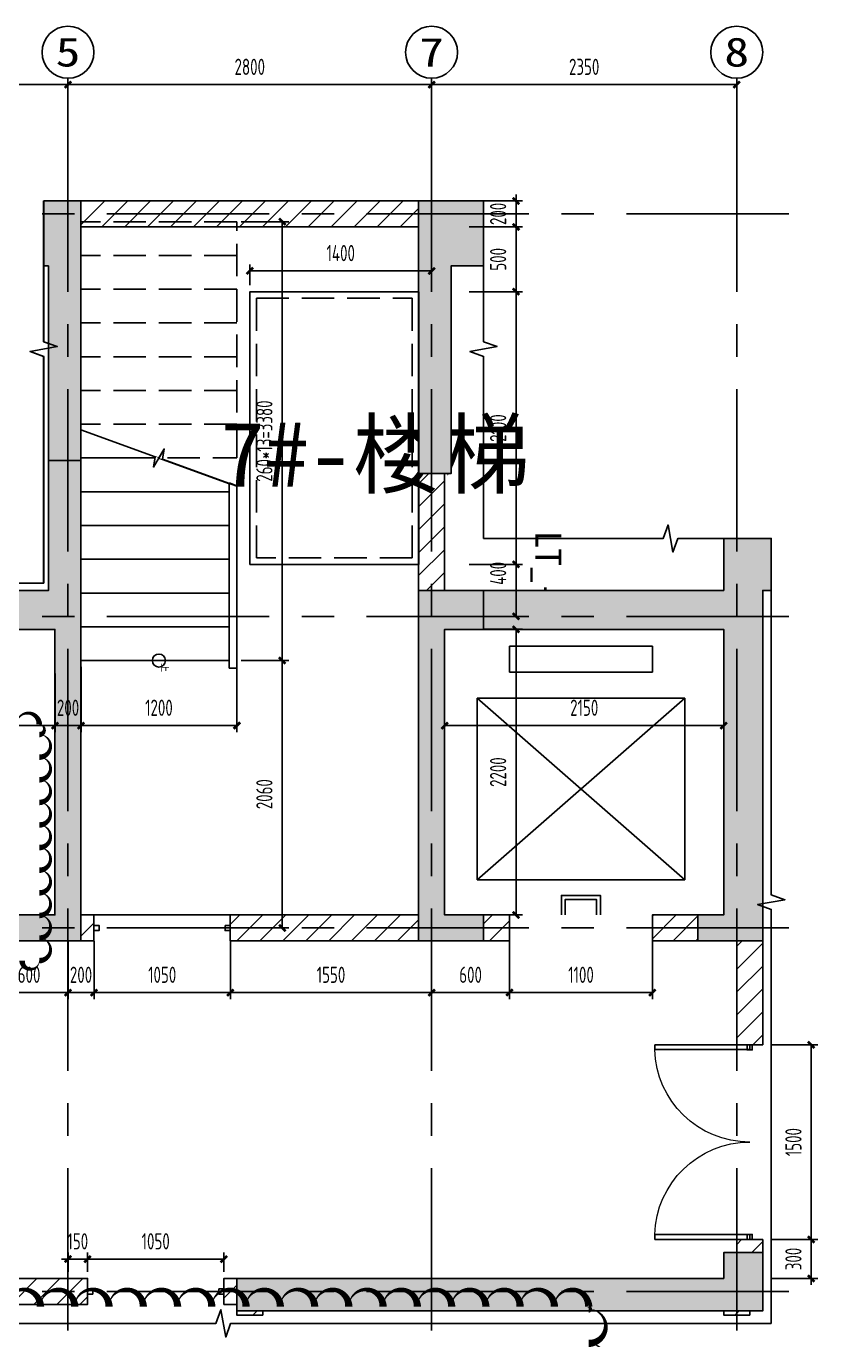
# Model space of a CAD drawing. Extents: x -678900 to 2378000, y 0 to 1840591.
# Drawn here: x -183975 to -177880, y 677336 to 687453 of the extents above; entities that cross this region are included whole.
import ezdxf
from ezdxf.enums import TextEntityAlignment as Align

# ---------------------------------------------------------------- set-up
doc = ezdxf.new("R2010")
doc.units = 0
doc.header["$LTSCALE"] = 1000
doc.header["$MEASUREMENT"] = 0
doc.header["$PDMODE"] = 1
for name, pattern in [('__DASH', [0.35, 0.25, -0.1]), ('CENTER', [2, 1.25, -0.25, 0.25, -0.25]), ('DASH', [0.35, 0.25, -0.1])]:
    doc.linetypes.add(name, pattern=pattern)
doc.layers.get('0').update_dxf_attribs({"linetype": 'CONTINUOUS'})
doc.layers.get('DEFPOINTS').update_dxf_attribs({"color": 8, "linetype": 'CONTINUOUS'})
for name, color, linetype in [('AD-AXIS-AXIS', 1, 'CENTER'), ('AD-AXIS-CRCL', 3, 'CONTINUOUS'), ('AD-AXIS-DIMS', 3, 'CONTINUOUS'), ('AD-AXIS-NUMB', 255, 'CONTINUOUS'), ('AD-DIMS-INSD', 73, 'CONTINUOUS'), ('AD-INDX', 43, 'CONTINUOUS'), ('AD-SIGN', 195, 'CONTINUOUS'), ('AE-DOOR-INSD', 61, 'CONTINUOUS'), ('AE-EQPM', 70, 'CONTINUOUS'), ('AE-FLOR', 151, 'CONTINUOUS'), ('AE-HDWR', 8, 'CONTINUOUS'), ('AE-STAR', 51, 'CONTINUOUS'), ('AE-WALL', 255, 'CONTINUOUS'), ('AE-WALL-HACH', 15, 'CONTINUOUS'), ('C-XREF-EXT', 7, 'CONTINUOUS'), ('C-XREF-INT', 7, 'CONTINUOUS'), ('fault', 10, 'CONTINUOUS'), ('S-STAR', 243, 'CONTINUOUS'), ('S-WALL', 255, 'CONTINUOUS'), ('S-WALL-HACH', 40, 'CONTINUOUS'), ('verify', 50, 'CONTINUOUS')]:
    doc.layers.add(name, color=color, linetype=linetype)
doc.layers.add('DEFPOINTS-1', color=251, linetype='CONTINUOUS', plot=False)
doc.styles.add('TH-STYLE1', font='', dxfattribs={"width": 0.7})
doc.styles.add('TH-STYLE2', font='', dxfattribs={"width": 0.7})
doc.styles.add('TH-STYLE3', font='TSSDENG', dxfattribs={"width": 0.7, "bigfont": 'TSSDCHN'})
doc.styles.get('TH-STYLE1').set_extended_font_data('SimSun')
doc.styles.get('TH-STYLE2').set_extended_font_data('SimSun')
doc.dimstyles.new('TH-DIM50', dxfattribs={"dimscale": 50, "dimtxt": 2.5, "dimasz": 1, "dimexe": 1, "dimexo": 1, "dimgap": 1.5, "dimtad": 1, "dimdec": 0, "dimdsep": 46, "dimtxsty": 'TH-STYLE3', "dimblk1": 'ARCHTICK', "dimblk2": 'ARCHTICK', "dimsah": 1, "dimcen": -1, "dimclrd": 256, "dimclre": 256, "dimclrt": 256, "dimazin": 0, "dimtfac": 1, "dimtdec": 0, "dimtix": 1, "dimtmove": 2, "dimatfit": 0, "dimldrblk": 'ARCHTICK', "dimfxl": 0, "dimtolj": 1, "dimtzin": 0, "dimlwd": -1, "dimlwe": -1, "dimarcsym": 0})

# ---------------------------------------------------------------- blocks, each defined once
blk = doc.blocks.new('DXMX_Viewblock_456519100913391591222')
at = {"layer": 'DEFPOINTS', "style": 'TH-STYLE2'}
blk.add_text('7#-楼梯', height=500, dxfattribs=at).set_placement((0, 0))
blk = doc.blocks.new('-1_191016103745466913')
at = {"layer": 'AD-SIGN', "linetype": 'Continuous', "ltscale": 0.5, "flags": 128}
blk.add_lwpolyline([(0, -2000, 0, 0, 0), (-1054, -2000, 80, 0, 0), (-1404, -2000, 0, 0, 0)], format="xyseb", dxfattribs=at)
at = {"layer": 'AE-STAR', "linetype": 'Continuous', "ltscale": 0.5, "flags": 128}
for points in [[(0, -1400), (-1341, -1400), (-1778, -2600), (0, -2600), (0, -1400)], [(-1300, -1400), (-1300, -2600)], [(-1040, -1400), (-1040, -2600)], [(-780, -1400), (-780, -2600)], [(-520, -1400), (-520, -2600)], [(-260, -1400), (-260, -2600)], [(-1560, -2001), (-1560, -2600)]]:
    blk.add_lwpolyline(points, dxfattribs=at)
at = {"layer": 'DEFPOINTS-1'}
blk.add_circle((0, -2000), 50, dxfattribs=at)
at = {"layer": 'DEFPOINTS-1', "style": 'TH-STYLE2'}
for s, height, p in [('LT_-1', 200, (-1000, 900)), ('上', 50, (20, -1980))]:
    blk.add_text(s, height=height, dxfattribs=at).set_placement(p)
blk.add_wipeout([(-1560, -2000), (-1630, -1959), (-1550, -1972)])
blk.add_wipeout([(0, -1400), (-1346, -1400), (-1368, -1460), (0, -1460)]).dxf.layer = 'AE-HDWR'
at = {"layer": 'AE-HDWR', "linetype": 'Continuous', "ltscale": 0.5, "flags": 128}
blk.add_lwpolyline([(-1346, -1400), (-1368, -1460)], dxfattribs=at)
blk.add_wipeout([(-1560, -2000), (-1490, -2041), (-1570, -2028)])
blk.add_wipeout([(60, -1400), (0, -1400), (0, -1460), (60, -1460)]).dxf.layer = 'AE-HDWR'
at = {"layer": 'AD-SIGN', "linetype": 'Continuous', "ltscale": 0.5, "flags": 128}
blk.add_lwpolyline([(-1342, -1400), (-1550, -1972), (-1630, -1959), (-1490, -2041), (-1570, -2028), (-1778, -2600)], dxfattribs=at)
at = {"layer": 'AE-HDWR', "linetype": 'Continuous', "ltscale": 0.5, "flags": 128}
for points in [[(0, -1400), (-1346, -1400)], [(60, -1400), (0, -1400)], [(60, -1460), (60, -1400)], [(-1368, -1460), (0, -1460)], [(0, -1460), (60, -1460)]]:
    blk.add_lwpolyline(points, dxfattribs=at)
blk = doc.blocks.new('DXMX_Viewblock_7108191009183134311998')
at = {"layer": 'DEFPOINTS-1', "ltscale": 0.3, "flags": 128}
for points in [[(8900, 7820), (8940, 7820), (8940, 7780), (8900, 7780), (8900, 7820)], [(9910, 7820), (9950, 7820), (9950, 7780), (9910, 7780), (9910, 7820)], [(13930, 6900), (13970, 6900), (13970, 6860), (13930, 6860), (13930, 6900)], [(13930, 5440), (13970, 5440), (13970, 5400), (13930, 5400), (13930, 5440)], [(8851, 5020), (8891, 5020), (8891, 4980), (8851, 4980), (8851, 5020)], [(9861, 5020), (9901, 5020), (9901, 4980), (9861, 4980), (9861, 5020)]]:
    blk.add_lwpolyline(points, dxfattribs=at)
at = {"rotation": 270}
blk.add_blockref('-1_191016103745466913', (11400, 9860), dxfattribs=at)
blk.add_wipeout([(10000, 5100), (13750, 5100), (13750, 5300), (14050, 5300), (14050, 4850), (10000, 4850)])
at = {"layer": 'AE-WALL', "ltscale": 0.3, "flags": 128}
blk.add_lwpolyline([(10000, 4900), (9901, 4900), (9901, 5100), (13850, 5100), (13850, 5400), (14050, 5400), (14050, 4900), (13950, 4900), (13950, 4818), (13750, 4818), (13750, 4900), (10200, 4900), (10200, 4818), (10000, 4818), (10000, 4900)], close=True, dxfattribs=at)
for points in [[(8550, 12900), (8513, 12900), (8513, 13400), (8800, 13400), (8800, 11400), (8550, 11400)], [(11400, 13400), (11900, 13400), (11900, 12900), (11650, 12900), (11650, 11300), (11400, 11300)], [(11400, 10400), (11900, 10400), (11900, 10100), (11600, 10100), (11600, 7900), (11900, 7900), (11900, 7700), (11400, 7700)]]:
    blk.add_wipeout(points)
for points in [[(8300, 7900), (8600, 7900), (8600, 10100), (8300, 10100), (8300, 10400), (8550, 10400), (8550, 11400), (8800, 11400), (8800, 7700), (8300, 7700)], [(13550, 7900), (13750, 7900), (13750, 10100), (11900, 10100), (11900, 10400), (13750, 10400), (13750, 10800), (14116, 10800), (14116, 10400), (14050, 10400), (14050, 7700), (13550, 7700)]]:
    blk.add_wipeout(points)
at = {"layer": 'AE-WALL-HACH'}
h = blk.add_hatch(dxfattribs=at)
h.set_pattern_fill('普通砖', color=26, scale=50, style=0)
h.set_pattern_definition([(45, (0, 89.76), (-88.3884, 88.3884), [])])
h.paths.add_polyline_path([(6250, 5799), (6113, 5799), (6113, 5999), (6250, 5999), (6250, 10300), (8600, 10300), (8600, 13400), (11600, 13400), (11600, 10300), (13950, 10300), (13950, 7900), (14050, 7900), (14050, 6900), (13850, 6900), (13850, 7700), (13200, 7700), (13200, 7900), (13750, 7900), (13750, 10100), (11600, 10100), (11600, 7900), (12100, 7900), (12100, 7700), (9950, 7700), (9950, 7900), (11400, 7900), (11400, 13200), (8800, 13200), (8800, 7900), (8900, 7900), (8900, 7700), (8100, 7700), (8100, 7900), (8600, 7900), (8600, 10100), (6450, 10100), (6450, 7900), (7000, 7900), (7000, 7700), (6450, 7700), (6450, 5100), (8851, 5100), (8851, 4900), (6250, 4900)], flags=0)
h.paths.add_polyline_path([(10000, 4900), (9901, 4900), (9901, 5100), (13850, 5100), (13850, 5400), (14050, 5400), (14050, 4900), (13950, 4900), (13950, 4818), (13750, 4818), (13750, 4900), (10200, 4900), (10200, 4818), (10000, 4818)], flags=0)
at = {"layer": 'AE-WALL', "ltscale": 0.3, "flags": 128}
for points in [[(6250, 10300), (8600, 10300), (8600, 13400), (11600, 13400), (11600, 10300), (13950, 10300), (13950, 7900), (14050, 7900), (14050, 6900), (13850, 6900), (13850, 7700), (13200, 7700), (13200, 7900), (13750, 7900), (13750, 10100), (11600, 10100), (11600, 7900), (12100, 7900), (12100, 7700), (9950, 7700), (9950, 7900), (11400, 7900), (11400, 13200), (8800, 13200), (8800, 7900), (8900, 7900), (8900, 7700), (8100, 7700)], [(8100, 7900), (8600, 7900), (8600, 10100), (6450, 10100)], [(6450, 5100), (8851, 5100), (8851, 4900), (6250, 4900)]]:
    blk.add_lwpolyline(points, dxfattribs=at)
for points in [[(8550, 12900), (8513, 12900), (8513, 13400), (8800, 13400), (8800, 11400), (8550, 11400)], [(11400, 13400), (11900, 13400), (11900, 12900), (11650, 12900), (11650, 11300), (11400, 11300)], [(11400, 10400), (11900, 10400), (11900, 10100), (11600, 10100), (11600, 7900), (11900, 7900), (11900, 7700), (11400, 7700)], [(10000, 5100), (13750, 5100), (13750, 5300), (14050, 5300), (14050, 4850), (10000, 4850)]]:
    blk.add_wipeout(points)
at = {"layer": 'S-WALL', "ltscale": 0.3, "flags": 128}
for points in [[(8550, 12900), (8513, 12900), (8513, 13400), (8800, 13400), (8800, 11400), (8550, 11400), (8550, 12900)], [(11400, 13400), (11900, 13400), (11900, 12900), (11650, 12900), (11650, 11300), (11400, 11300), (11400, 13400)], [(11400, 10400), (11900, 10400), (11900, 10100), (11600, 10100), (11600, 7900), (11900, 7900), (11900, 7700), (11400, 7700), (11400, 10400)], [(10000, 5100), (13750, 5100), (13750, 5300), (14050, 5300), (14050, 4850), (10000, 4850), (10000, 5100)]]:
    blk.add_lwpolyline(points, close=True, dxfattribs=at)
for points in [[(8300, 7900), (8600, 7900), (8600, 10100), (8300, 10100), (8300, 10400), (8550, 10400), (8550, 11400), (8800, 11400), (8800, 7700), (8300, 7700)], [(13550, 7900), (13750, 7900), (13750, 10100), (11900, 10100), (11900, 10400), (13750, 10400), (13750, 10800), (14116, 10800), (14116, 10400), (14050, 10400), (14050, 7700), (13550, 7700)]]:
    blk.add_wipeout(points)
at = {"layer": 'S-WALL-HACH'}
h = blk.add_hatch(dxfattribs=at)
h.set_pattern_fill('钢筋混凝土', color=40, scale=50, style=0)
h.set_pattern_definition([(45, (0, 0), (-88.38835, 88.38835), []), (50, (0, 0), (358.63, -31.376), [37.5, -412.5]), (355, (0, 0), (-69.376, 376.096), [30, -330]), (100.4514, (29.9, -2.6), (289.255, 344.72), [31.87, -350.571]), (46.1842, (0, 100), (533.621, -82.76), [56.25, -618.75]), (96.6356, (44.47, 93.1), (467.331, 487.059), [47.805, -525.856]), (351.1842, (0, 100), (467.331, 487.06), [45, -495]), (21, (50, 75), (298.4535, -201.3094), [37.5, -412.5]), (326, (50, 75), (121.658, 362.575), [30, -330]), (71.4514, (74.87, 58.22), (420.1113, 161.265), [31.87, -350.571]), (37.5, (0, 0), (6.0799, 166.4469), [0, -326, 0, -335, 0, -331.25]), (7.5, (0, 0), (131.5348, 197.2059), [0, -191, 0, -318.5, 0, -126.25]), (327.5, (-111.5, 0), (266.9112, -11.2774), [0, -125, 0, -390, 0, -517.5]), (317.5, (-161.5, 0), (291.593, 50.0525), [0, -162.5, 0, -259, 0, -367.5])])
h.paths.add_polyline_path([(6150, 10455), (6450, 10455), (6450, 10400), (8300, 10400), (8300, 10100), (6450, 10100), (6450, 7900), (6650, 7900), (6650, 7700), (6150, 7700)], flags=0)
h.paths.add_polyline_path([(8550, 12900), (8513, 12900), (8513, 13400), (8800, 13400), (8800, 11400), (8550, 11400)], flags=0)
h.paths.add_polyline_path([(6150, 4850), (6150, 7700), (6450, 7700), (6450, 5100), (8300, 5100), (8300, 4850)], flags=0)
h.paths.add_polyline_path([(11400, 13400), (11900, 13400), (11900, 12900), (11650, 12900), (11650, 11300), (11400, 11300)], flags=0)
h.paths.add_polyline_path([(10000, 5100), (13750, 5100), (13750, 5300), (14050, 5300), (14050, 4850), (10000, 4850)], flags=0)
h.paths.add_polyline_path([(8300, 7900), (8600, 7900), (8600, 10100), (8300, 10100), (8300, 10400), (8550, 10400), (8550, 11400), (8800, 11400), (8800, 7700), (8300, 7700)], flags=0)
h.paths.add_polyline_path([(11400, 10400), (11900, 10400), (11900, 10100), (11600, 10100), (11600, 7900), (11900, 7900), (11900, 7700), (11400, 7700)], flags=0)
h.paths.add_polyline_path([(13550, 7900), (13750, 7900), (13750, 10100), (11900, 10100), (11900, 10400), (13750, 10400), (13750, 10800), (14116, 10800), (14116, 10400), (14050, 10400), (14050, 7700), (13550, 7700)], flags=0)
at = {"layer": 'S-WALL', "ltscale": 0.3, "flags": 128}
for points in [[(8300, 7900), (8600, 7900), (8600, 10100), (8300, 10100), (8300, 10400), (8550, 10400), (8550, 11400), (8800, 11400), (8800, 7700), (8300, 7700), (8300, 7900)], [(13550, 7900), (13750, 7900), (13750, 10100), (11900, 10100), (11900, 10400), (13750, 10400), (13750, 10800), (14116, 10800), (14116, 10400), (14050, 10400), (14050, 7700), (13550, 7700), (13550, 7900)]]:
    blk.add_lwpolyline(points, close=True, dxfattribs=at)
blk = doc.blocks.new('_ArchTick')
at = {"color": 0, "linetype": 'ByBlock', "const_width": 0.4}
blk.add_lwpolyline([(-0.5, -0.5), (0.5, 0.5)], dxfattribs=at)
blk = doc.blocks.new('*D504')
at = {"layer": 'AD-AXIS-DIMS', "ltscale": 0.5}
for p, q in [((0, 3358), (0, 4146)), ((0, 4096), (2350, 4096)), ((2350, 3358), (2350, 4146))]:
    blk.add_line(p, q, dxfattribs=at)
at = {"layer": 'DEFPOINTS', "color": 0, "ltscale": 0.5}
for p in [(2350, 4096), (0, 3308), (2350, 3308)]:
    blk.add_point(p, dxfattribs=at)
at = {"layer": 'AD-AXIS-DIMS', "ltscale": 0.5, "xscale": 50, "yscale": 50, "zscale": 50, "rotation": 180}
blk.add_blockref('_ArchTick', (0, 4096), dxfattribs=at)
at = {"layer": 'AD-AXIS-DIMS', "ltscale": 0.5, "xscale": 50, "yscale": 50, "zscale": 50}
blk.add_blockref('_ArchTick', (2350, 4096), dxfattribs=at)
at = {"layer": 'AD-AXIS-DIMS', "ltscale": 0.5, "insert": (1175, 4233), "char_height": 125, "attachment_point": 5, "style": 'TH-STYLE3'}
blk.add_mtext('\\A1;2350', dxfattribs=at)
blk = doc.blocks.new('*D505')
at = {"layer": 'AD-AXIS-DIMS', "ltscale": 0.5}
for p, q in [((2350, 3358), (2350, 4146)), ((2350, 4096), (5150, 4096)), ((5150, 3358), (5150, 4146))]:
    blk.add_line(p, q, dxfattribs=at)
at = {"layer": 'DEFPOINTS', "color": 0, "ltscale": 0.5}
for p in [(5150, 4096), (2350, 3308), (5150, 3308)]:
    blk.add_point(p, dxfattribs=at)
at = {"layer": 'AD-AXIS-DIMS', "ltscale": 0.5, "xscale": 50, "yscale": 50, "zscale": 50, "rotation": 180}
blk.add_blockref('_ArchTick', (2350, 4096), dxfattribs=at)
at = {"layer": 'AD-AXIS-DIMS', "ltscale": 0.5, "xscale": 50, "yscale": 50, "zscale": 50}
blk.add_blockref('_ArchTick', (5150, 4096), dxfattribs=at)
at = {"layer": 'AD-AXIS-DIMS', "ltscale": 0.5, "insert": (3750, 4233), "char_height": 125, "attachment_point": 5, "style": 'TH-STYLE3'}
blk.add_mtext('\\A1;2800', dxfattribs=at)
blk = doc.blocks.new('*D506')
at = {"layer": 'AD-AXIS-DIMS', "ltscale": 0.5}
for p, q in [((5150, 3358), (5150, 4146)), ((5150, 4096), (7500, 4096)), ((7500, 3358), (7500, 4146))]:
    blk.add_line(p, q, dxfattribs=at)
at = {"layer": 'DEFPOINTS', "color": 0, "ltscale": 0.5}
for p in [(7500, 4096), (5150, 3308), (7500, 3308)]:
    blk.add_point(p, dxfattribs=at)
at = {"layer": 'AD-AXIS-DIMS', "ltscale": 0.5, "xscale": 50, "yscale": 50, "zscale": 50, "rotation": 180}
blk.add_blockref('_ArchTick', (5150, 4096), dxfattribs=at)
at = {"layer": 'AD-AXIS-DIMS', "ltscale": 0.5, "xscale": 50, "yscale": 50, "zscale": 50}
blk.add_blockref('_ArchTick', (7500, 4096), dxfattribs=at)
at = {"layer": 'AD-AXIS-DIMS', "ltscale": 0.5, "insert": (6325, 4233), "char_height": 125, "attachment_point": 5, "style": 'TH-STYLE3'}
blk.add_mtext('\\A1;2350', dxfattribs=at)
blk = doc.blocks.new('DT')
at = {"layer": 'AE-EQPM'}
for p, q in [((357854, 341547), (357854, 341747)), ((357854, 341747), (358954, 341747)), ((358954, 341747), (358954, 341547)), ((358954, 341547), (357854, 341547)), ((357604, 339947), (357604, 341347)), ((357604, 341347), (359204, 341347)), ((359204, 341347), (357604, 339947)), ((359204, 339947), (357604, 341347)), ((359204, 341347), (359204, 339947)), ((359204, 339947), (357604, 339947))]:
    blk.add_line(p, q, dxfattribs=at)
blk = doc.blocks.new('*D79')
at = {"layer": 'AD-DIMS-INSD'}
for p, q in [((-182319, 682568), (-181953, 682568)), ((-182003, 680508), (-182003, 682568)), ((-182319, 680508), (-181953, 680508))]:
    blk.add_line(p, q, dxfattribs=at)
at = {"layer": 'DEFPOINTS', "color": 0}
for p in [(-182369, 682568), (-182003, 682568), (-182369, 680508)]:
    blk.add_point(p, dxfattribs=at)
at = {"layer": 'AD-DIMS-INSD', "xscale": 50, "yscale": 50, "zscale": 50}
for p, rotation in [((-182003, 682568), 90), ((-182003, 680508), 270)]:
    blk.add_blockref('_ArchTick', p, dxfattribs=dict(at, rotation=rotation))
at = {"layer": 'AD-DIMS-INSD', "insert": (-182141, 681538), "char_height": 125, "attachment_point": 5, "rotation": 90, "style": 'TH-STYLE3'}
blk.add_mtext('\\A1;2060', dxfattribs=at)
blk = doc.blocks.new('*D80')
at = {"layer": 'AD-DIMS-INSD'}
for p, q in [((-182319, 685948), (-181953, 685948)), ((-182003, 682568), (-182003, 685948)), ((-182319, 682568), (-181953, 682568))]:
    blk.add_line(p, q, dxfattribs=at)
at = {"layer": 'DEFPOINTS', "color": 0}
for p in [(-182369, 685948), (-182003, 685948), (-182369, 682568)]:
    blk.add_point(p, dxfattribs=at)
at = {"layer": 'AD-DIMS-INSD', "xscale": 50, "yscale": 50, "zscale": 50}
for p, rotation in [((-182003, 685948), 90), ((-182003, 682568), 270)]:
    blk.add_blockref('_ArchTick', p, dxfattribs=dict(at, rotation=rotation))
at = {"layer": 'AD-DIMS-INSD', "insert": (-182141, 684258), "char_height": 125, "attachment_point": 5, "rotation": 90, "style": 'TH-STYLE3'}
blk.add_mtext('\\A1;260*13=3380', dxfattribs=at)
blk = doc.blocks.new('*D81')
at = {"layer": 'AD-DIMS-INSD'}
for p, q in [((-183553, 682518), (-183553, 682016)), ((-182353, 682518), (-182353, 682016)), ((-183553, 682066), (-182353, 682066))]:
    blk.add_line(p, q, dxfattribs=at)
at = {"layer": 'DEFPOINTS', "color": 0}
for p in [(-183553, 682568), (-182353, 682568), (-182353, 682066)]:
    blk.add_point(p, dxfattribs=at)
at = {"layer": 'AD-DIMS-INSD', "xscale": 50, "yscale": 50, "zscale": 50, "rotation": 180}
blk.add_blockref('_ArchTick', (-183553, 682066), dxfattribs=at)
at = {"layer": 'AD-DIMS-INSD', "xscale": 50, "yscale": 50, "zscale": 50}
blk.add_blockref('_ArchTick', (-182353, 682066), dxfattribs=at)
at = {"layer": 'AD-DIMS-INSD', "insert": (-182953, 682204), "char_height": 125, "attachment_point": 5, "style": 'TH-STYLE3'}
blk.add_mtext('\\A1;1200', dxfattribs=at)
blk = doc.blocks.new('*D82')
at = {"layer": 'AD-DIMS-INSD'}
for p, q in [((-183753, 682468), (-183753, 682016)), ((-183553, 682468), (-183553, 682016)), ((-183753, 682066), (-183803, 682066)), ((-183753, 682066), (-183553, 682066)), ((-183553, 682066), (-183503, 682066))]:
    blk.add_line(p, q, dxfattribs=at)
at = {"layer": 'DEFPOINTS', "color": 0}
for p in [(-183753, 682518), (-183553, 682518), (-183553, 682066)]:
    blk.add_point(p, dxfattribs=at)
at = {"layer": 'AD-DIMS-INSD', "xscale": 50, "yscale": 50, "zscale": 50}
blk.add_blockref('_ArchTick', (-183753, 682066), dxfattribs=at)
at = {"layer": 'AD-DIMS-INSD', "xscale": 50, "yscale": 50, "zscale": 50, "rotation": 180}
blk.add_blockref('_ArchTick', (-183553, 682066), dxfattribs=at)
at = {"layer": 'AD-DIMS-INSD', "insert": (-183653, 682204), "char_height": 125, "attachment_point": 5, "style": 'TH-STYLE3'}
blk.add_mtext('\\A1;200', dxfattribs=at)
blk = doc.blocks.new('*D83')
at = {"layer": 'AD-DIMS-INSD'}
for p, q in [((-185903, 682468), (-185903, 682016)), ((-183753, 682468), (-183753, 682016)), ((-185903, 682066), (-183753, 682066))]:
    blk.add_line(p, q, dxfattribs=at)
at = {"layer": 'DEFPOINTS', "color": 0}
for p in [(-185903, 682518), (-183753, 682518), (-183753, 682066)]:
    blk.add_point(p, dxfattribs=at)
at = {"layer": 'AD-DIMS-INSD', "xscale": 50, "yscale": 50, "zscale": 50, "rotation": 180}
blk.add_blockref('_ArchTick', (-185903, 682066), dxfattribs=at)
at = {"layer": 'AD-DIMS-INSD', "xscale": 50, "yscale": 50, "zscale": 50}
blk.add_blockref('_ArchTick', (-183753, 682066), dxfattribs=at)
at = {"layer": 'AD-DIMS-INSD', "insert": (-184828, 682204), "char_height": 125, "attachment_point": 5, "style": 'TH-STYLE3'}
blk.add_mtext('\\A1;2150', dxfattribs=at)
blk = doc.blocks.new('*D85')
at = {"layer": 'AD-DIMS-INSD'}
for p, q in [((-180753, 682468), (-180753, 682016)), ((-178603, 682468), (-178603, 682016)), ((-180753, 682066), (-178603, 682066))]:
    blk.add_line(p, q, dxfattribs=at)
at = {"layer": 'DEFPOINTS', "color": 0}
for p in [(-180753, 682518), (-178603, 682518), (-178603, 682066)]:
    blk.add_point(p, dxfattribs=at)
at = {"layer": 'AD-DIMS-INSD', "xscale": 50, "yscale": 50, "zscale": 50, "rotation": 180}
blk.add_blockref('_ArchTick', (-180753, 682066), dxfattribs=at)
at = {"layer": 'AD-DIMS-INSD', "xscale": 50, "yscale": 50, "zscale": 50}
blk.add_blockref('_ArchTick', (-178603, 682066), dxfattribs=at)
at = {"layer": 'AD-DIMS-INSD', "insert": (-179678, 682204), "char_height": 125, "attachment_point": 5, "style": 'TH-STYLE3'}
blk.add_mtext('\\A1;2150', dxfattribs=at)
blk = doc.blocks.new('*D86')
at = {"layer": 'AD-DIMS-INSD'}
for p, q in [((-180453, 682808), (-180153, 682808)), ((-180203, 680608), (-180203, 682808)), ((-180453, 680608), (-180153, 680608))]:
    blk.add_line(p, q, dxfattribs=at)
at = {"layer": 'DEFPOINTS', "color": 0}
for p in [(-180503, 682808), (-180203, 682808), (-180503, 680608)]:
    blk.add_point(p, dxfattribs=at)
at = {"layer": 'AD-DIMS-INSD', "xscale": 50, "yscale": 50, "zscale": 50}
for p, rotation in [((-180203, 682808), 90), ((-180203, 680608), 270)]:
    blk.add_blockref('_ArchTick', p, dxfattribs=dict(at, rotation=rotation))
at = {"layer": 'AD-DIMS-INSD', "insert": (-180341, 681708), "char_height": 125, "attachment_point": 5, "rotation": 90, "style": 'TH-STYLE3'}
blk.add_mtext('\\A1;2200', dxfattribs=at)
blk = doc.blocks.new('*D87')
at = {"layer": 'AD-DIMS-INSD'}
for p, q in [((-180253, 680406), (-180253, 679960)), ((-179153, 680406), (-179153, 679960)), ((-180253, 680010), (-179153, 680010))]:
    blk.add_line(p, q, dxfattribs=at)
at = {"layer": 'DEFPOINTS', "color": 0}
for p in [(-180253, 680456), (-179153, 680456), (-179153, 680010)]:
    blk.add_point(p, dxfattribs=at)
at = {"layer": 'AD-DIMS-INSD', "xscale": 50, "yscale": 50, "zscale": 50, "rotation": 180}
blk.add_blockref('_ArchTick', (-180253, 680010), dxfattribs=at)
at = {"layer": 'AD-DIMS-INSD', "xscale": 50, "yscale": 50, "zscale": 50}
blk.add_blockref('_ArchTick', (-179153, 680010), dxfattribs=at)
at = {"layer": 'AD-DIMS-INSD', "insert": (-179703, 680147), "char_height": 125, "attachment_point": 5, "style": 'TH-STYLE3'}
blk.add_mtext('\\A1;1100', dxfattribs=at)
blk = doc.blocks.new('*D88')
at = {"layer": 'AD-DIMS-INSD'}
for p, q in [((-180853, 680406), (-180853, 679960)), ((-180253, 680406), (-180253, 679960)), ((-180853, 680010), (-180253, 680010))]:
    blk.add_line(p, q, dxfattribs=at)
at = {"layer": 'DEFPOINTS', "color": 0}
for p in [(-180853, 680456), (-180253, 680456), (-180253, 680010)]:
    blk.add_point(p, dxfattribs=at)
at = {"layer": 'AD-DIMS-INSD', "xscale": 50, "yscale": 50, "zscale": 50, "rotation": 180}
blk.add_blockref('_ArchTick', (-180853, 680010), dxfattribs=at)
at = {"layer": 'AD-DIMS-INSD', "xscale": 50, "yscale": 50, "zscale": 50}
blk.add_blockref('_ArchTick', (-180253, 680010), dxfattribs=at)
at = {"layer": 'AD-DIMS-INSD', "insert": (-180553, 680147), "char_height": 125, "attachment_point": 5, "style": 'TH-STYLE3'}
blk.add_mtext('\\A1;600', dxfattribs=at)
blk = doc.blocks.new('*D89')
at = {"layer": 'AD-DIMS-INSD'}
for p, q in [((-182403, 680406), (-182403, 679960)), ((-180853, 680406), (-180853, 679960)), ((-182403, 680010), (-180853, 680010))]:
    blk.add_line(p, q, dxfattribs=at)
at = {"layer": 'DEFPOINTS', "color": 0}
for p in [(-182403, 680456), (-180853, 680456), (-180853, 680010)]:
    blk.add_point(p, dxfattribs=at)
at = {"layer": 'AD-DIMS-INSD', "xscale": 50, "yscale": 50, "zscale": 50, "rotation": 180}
blk.add_blockref('_ArchTick', (-182403, 680010), dxfattribs=at)
at = {"layer": 'AD-DIMS-INSD', "xscale": 50, "yscale": 50, "zscale": 50}
blk.add_blockref('_ArchTick', (-180853, 680010), dxfattribs=at)
at = {"layer": 'AD-DIMS-INSD', "insert": (-181628, 680147), "char_height": 125, "attachment_point": 5, "style": 'TH-STYLE3'}
blk.add_mtext('\\A1;1550', dxfattribs=at)
blk = doc.blocks.new('*D90')
at = {"layer": 'AD-DIMS-INSD'}
for p, q in [((-183453, 680406), (-183453, 679960)), ((-182403, 680406), (-182403, 679960)), ((-183453, 680010), (-182403, 680010))]:
    blk.add_line(p, q, dxfattribs=at)
at = {"layer": 'DEFPOINTS', "color": 0}
for p in [(-183453, 680456), (-182403, 680456), (-182403, 680010)]:
    blk.add_point(p, dxfattribs=at)
at = {"layer": 'AD-DIMS-INSD', "xscale": 50, "yscale": 50, "zscale": 50, "rotation": 180}
blk.add_blockref('_ArchTick', (-183453, 680010), dxfattribs=at)
at = {"layer": 'AD-DIMS-INSD', "xscale": 50, "yscale": 50, "zscale": 50}
blk.add_blockref('_ArchTick', (-182403, 680010), dxfattribs=at)
at = {"layer": 'AD-DIMS-INSD', "insert": (-182928, 680147), "char_height": 125, "attachment_point": 5, "style": 'TH-STYLE3'}
blk.add_mtext('\\A1;1050', dxfattribs=at)
blk = doc.blocks.new('*D91')
at = {"layer": 'AD-DIMS-INSD'}
for p, q in [((-183653, 680406), (-183653, 679960)), ((-183453, 680406), (-183453, 679960)), ((-183653, 680010), (-183703, 680010)), ((-183653, 680010), (-183453, 680010)), ((-183453, 680010), (-183403, 680010))]:
    blk.add_line(p, q, dxfattribs=at)
at = {"layer": 'DEFPOINTS', "color": 0}
for p in [(-183653, 680456), (-183453, 680456), (-183453, 680010)]:
    blk.add_point(p, dxfattribs=at)
at = {"layer": 'AD-DIMS-INSD', "xscale": 50, "yscale": 50, "zscale": 50}
blk.add_blockref('_ArchTick', (-183653, 680010), dxfattribs=at)
at = {"layer": 'AD-DIMS-INSD', "xscale": 50, "yscale": 50, "zscale": 50, "rotation": 180}
blk.add_blockref('_ArchTick', (-183453, 680010), dxfattribs=at)
at = {"layer": 'AD-DIMS-INSD', "insert": (-183553, 680147), "char_height": 125, "attachment_point": 5, "style": 'TH-STYLE3'}
blk.add_mtext('\\A1;200', dxfattribs=at)
blk = doc.blocks.new('*D92')
at = {"layer": 'AD-DIMS-INSD'}
for p, q in [((-184253, 680406), (-184253, 679960)), ((-183653, 680406), (-183653, 679960)), ((-184253, 680010), (-183653, 680010))]:
    blk.add_line(p, q, dxfattribs=at)
at = {"layer": 'DEFPOINTS', "color": 0}
for p in [(-184253, 680456), (-183653, 680456), (-183653, 680010)]:
    blk.add_point(p, dxfattribs=at)
at = {"layer": 'AD-DIMS-INSD', "xscale": 50, "yscale": 50, "zscale": 50, "rotation": 180}
blk.add_blockref('_ArchTick', (-184253, 680010), dxfattribs=at)
at = {"layer": 'AD-DIMS-INSD', "xscale": 50, "yscale": 50, "zscale": 50}
blk.add_blockref('_ArchTick', (-183653, 680010), dxfattribs=at)
at = {"layer": 'AD-DIMS-INSD', "insert": (-183953, 680147), "char_height": 125, "attachment_point": 5, "style": 'TH-STYLE3'}
blk.add_mtext('\\A1;600', dxfattribs=at)
blk = doc.blocks.new('集水坑')
at = {"layer": 'AE-FLOR'}
blk.add_lwpolyline([(1022958, 1205264), (1025058, 1205264), (1025058, 1203964), (1022958, 1203964)], close=True, dxfattribs=at)
at = {"layer": 'AE-FLOR', "linetype": '__DASH'}
blk.add_lwpolyline([(1023008, 1205214), (1025008, 1205214), (1025008, 1204014), (1023008, 1204014)], close=True, dxfattribs=at)
blk = doc.blocks.new('*D232')
at = {"layer": 'AD-DIMS-INSD'}
for p, q in [((-180564, 685408), (-180153, 685408)), ((-180203, 683308), (-180203, 685408)), ((-180564, 683308), (-180153, 683308))]:
    blk.add_line(p, q, dxfattribs=at)
at = {"layer": 'DEFPOINTS', "color": 0}
for p in [(-180614, 685408), (-180203, 685408), (-180614, 683308)]:
    blk.add_point(p, dxfattribs=at)
at = {"layer": 'AD-DIMS-INSD', "xscale": 50, "yscale": 50, "zscale": 50}
for p, rotation in [((-180203, 685408), 90), ((-180203, 683308), 270)]:
    blk.add_blockref('_ArchTick', p, dxfattribs=dict(at, rotation=rotation))
at = {"layer": 'AD-DIMS-INSD', "insert": (-180341, 684358), "char_height": 125, "attachment_point": 5, "rotation": 90, "style": 'TH-STYLE3'}
blk.add_mtext('\\A1;2100', dxfattribs=at)
blk = doc.blocks.new('*D233')
at = {"layer": 'AD-DIMS-INSD'}
for p, q in [((-180564, 683308), (-180153, 683308)), ((-180203, 682908), (-180203, 683308)), ((-180564, 682908), (-180153, 682908))]:
    blk.add_line(p, q, dxfattribs=at)
at = {"layer": 'DEFPOINTS', "color": 0}
for p in [(-180614, 683308), (-180203, 683308), (-180614, 682908)]:
    blk.add_point(p, dxfattribs=at)
at = {"layer": 'AD-DIMS-INSD', "xscale": 50, "yscale": 50, "zscale": 50}
for p, rotation in [((-180203, 683308), 90), ((-180203, 682908), 270)]:
    blk.add_blockref('_ArchTick', p, dxfattribs=dict(at, rotation=rotation))
at = {"layer": 'AD-DIMS-INSD', "insert": (-180341, 683239), "char_height": 125, "attachment_point": 5, "rotation": 90, "style": 'TH-STYLE3'}
blk.add_mtext('\\A1;400', dxfattribs=at)
blk = doc.blocks.new('*D234')
at = {"layer": 'AD-DIMS-INSD'}
for p, q in [((-182253, 685458), (-182253, 685619)), ((-182253, 685569), (-180853, 685569)), ((-180853, 685458), (-180853, 685619))]:
    blk.add_line(p, q, dxfattribs=at)
at = {"layer": 'DEFPOINTS', "color": 0}
for p in [(-180853, 685569), (-182253, 685408), (-180853, 685408)]:
    blk.add_point(p, dxfattribs=at)
at = {"layer": 'AD-DIMS-INSD', "xscale": 50, "yscale": 50, "zscale": 50, "rotation": 180}
blk.add_blockref('_ArchTick', (-182253, 685569), dxfattribs=at)
at = {"layer": 'AD-DIMS-INSD', "xscale": 50, "yscale": 50, "zscale": 50}
blk.add_blockref('_ArchTick', (-180853, 685569), dxfattribs=at)
at = {"layer": 'AD-DIMS-INSD', "insert": (-181553, 685706), "char_height": 125, "attachment_point": 5, "style": 'TH-STYLE3'}
blk.add_mtext('\\A1;1400', dxfattribs=at)
blk = doc.blocks.new('$DorLib2D$00000002')
for p, q in [((-0.5, 0), (-0.5, 0.4875)), ((-0.475, 0.4875), (-0.5, 0.4875)), ((-0.475, 0), (-0.475, 0.4875)), ((0.475, 0), (0.475, 0.4875)), ((0.475, 0.4875), (0.5, 0.4875)), ((0.5, 0), (0.5, 0.4875)), ((-0.5, 0), (-0.475, 0)), ((0.5, 0), (0.475, 0))]:
    blk.add_line(p, q)
at = {"lineweight": 13}
for centre, start, end in [((-0.4875, 0), 0, 88.53072), ((0.4875, 0), 91.46928, 180)]:
    blk.add_arc(centre, 0.4875, start, end, dxfattribs=at)
blk = doc.blocks.new('_A-axiso')
blk.add_circle((0, 0), 0.5)
at = {"layer": 'AD-AXIS-NUMB', "style": 'TH-STYLE1', "width": 0.7}
blk.add_attdef('A', text='', height=0.56, dxfattribs=at).set_placement((-0.25, -0.28), (0.25, -0.28), align=Align.FIT)
blk = doc.blocks.new('*D271')
at = {"layer": 'AD-DIMS-INSD'}
for p, q in [((-183653, 677858), (-183653, 678007)), ((-183503, 677858), (-183503, 678007)), ((-183653, 677957), (-183703, 677957)), ((-183653, 677957), (-183503, 677957)), ((-183503, 677957), (-183453, 677957))]:
    blk.add_line(p, q, dxfattribs=at)
at = {"layer": 'DEFPOINTS', "color": 0}
for p in [(-183503, 677957), (-183653, 677808), (-183503, 677808)]:
    blk.add_point(p, dxfattribs=at)
at = {"layer": 'AD-DIMS-INSD', "xscale": 50, "yscale": 50, "zscale": 50}
blk.add_blockref('_ArchTick', (-183653, 677957), dxfattribs=at)
at = {"layer": 'AD-DIMS-INSD', "xscale": 50, "yscale": 50, "zscale": 50, "rotation": 180}
blk.add_blockref('_ArchTick', (-183503, 677957), dxfattribs=at)
at = {"layer": 'AD-DIMS-INSD', "insert": (-183578, 678094), "char_height": 125, "attachment_point": 5, "style": 'TH-STYLE3'}
blk.add_mtext('\\A1;150', dxfattribs=at)
blk = doc.blocks.new('*D272')
at = {"layer": 'AD-DIMS-INSD'}
for p, q in [((-183503, 677858), (-183503, 678007)), ((-182453, 677858), (-182453, 678007)), ((-183503, 677957), (-182453, 677957))]:
    blk.add_line(p, q, dxfattribs=at)
at = {"layer": 'DEFPOINTS', "color": 0}
for p in [(-182453, 677957), (-183503, 677808), (-182453, 677808)]:
    blk.add_point(p, dxfattribs=at)
at = {"layer": 'AD-DIMS-INSD', "xscale": 50, "yscale": 50, "zscale": 50, "rotation": 180}
blk.add_blockref('_ArchTick', (-183503, 677957), dxfattribs=at)
at = {"layer": 'AD-DIMS-INSD', "xscale": 50, "yscale": 50, "zscale": 50}
blk.add_blockref('_ArchTick', (-182453, 677957), dxfattribs=at)
at = {"layer": 'AD-DIMS-INSD', "insert": (-182978, 678094), "char_height": 125, "attachment_point": 5, "style": 'TH-STYLE3'}
blk.add_mtext('\\A1;1050', dxfattribs=at)
blk = doc.blocks.new('*D273')
at = {"layer": 'AD-DIMS-INSD'}
for p, q in [((-178237, 678108), (-177880, 678108)), ((-177930, 678108), (-177930, 678158)), ((-177930, 677808), (-177930, 678108)), ((-178237, 677808), (-177880, 677808)), ((-177930, 677808), (-177930, 677758))]:
    blk.add_line(p, q, dxfattribs=at)
at = {"layer": 'DEFPOINTS', "color": 0}
for p in [(-178287, 678108), (-177930, 678108), (-178287, 677808)]:
    blk.add_point(p, dxfattribs=at)
at = {"layer": 'AD-DIMS-INSD', "xscale": 50, "yscale": 50, "zscale": 50}
for p, rotation in [((-177930, 678108), 270), ((-177930, 677808), 90)]:
    blk.add_blockref('_ArchTick', p, dxfattribs=dict(at, rotation=rotation))
at = {"layer": 'AD-DIMS-INSD', "insert": (-178067, 677958), "char_height": 125, "attachment_point": 5, "rotation": 90, "style": 'TH-STYLE3'}
blk.add_mtext('\\A1;300', dxfattribs=at)
blk = doc.blocks.new('*D274')
at = {"layer": 'AD-DIMS-INSD'}
for p, q in [((-178237, 679608), (-177880, 679608)), ((-177930, 678108), (-177930, 679608)), ((-178237, 678108), (-177880, 678108))]:
    blk.add_line(p, q, dxfattribs=at)
at = {"layer": 'DEFPOINTS', "color": 0}
for p in [(-178287, 679608), (-177930, 679608), (-178287, 678108)]:
    blk.add_point(p, dxfattribs=at)
at = {"layer": 'AD-DIMS-INSD', "xscale": 50, "yscale": 50, "zscale": 50}
for p, rotation in [((-177930, 679608), 90), ((-177930, 678108), 270)]:
    blk.add_blockref('_ArchTick', p, dxfattribs=dict(at, rotation=rotation))
at = {"layer": 'AD-DIMS-INSD', "insert": (-178067, 678858), "char_height": 125, "attachment_point": 5, "rotation": 90, "style": 'TH-STYLE3'}
blk.add_mtext('\\A1;1500', dxfattribs=at)
blk = doc.blocks.new('*D277')
at = {"layer": 'AD-DIMS-INSD'}
for p, q in [((-180564, 685908), (-180153, 685908)), ((-180203, 685408), (-180203, 685908)), ((-180564, 685408), (-180153, 685408))]:
    blk.add_line(p, q, dxfattribs=at)
at = {"layer": 'DEFPOINTS', "color": 0}
for p in [(-180614, 685908), (-180203, 685908), (-180614, 685408)]:
    blk.add_point(p, dxfattribs=at)
at = {"layer": 'AD-DIMS-INSD', "xscale": 50, "yscale": 50, "zscale": 50}
for p, rotation in [((-180203, 685908), 90), ((-180203, 685408), 270)]:
    blk.add_blockref('_ArchTick', p, dxfattribs=dict(at, rotation=rotation))
at = {"layer": 'AD-DIMS-INSD', "insert": (-180341, 685658), "char_height": 125, "attachment_point": 5, "rotation": 90, "style": 'TH-STYLE3'}
blk.add_mtext('\\A1;500', dxfattribs=at)
blk = doc.blocks.new('*D278')
at = {"layer": 'AD-DIMS-INSD'}
for p, q in [((-180564, 686108), (-180153, 686108)), ((-180203, 686108), (-180203, 686158)), ((-180203, 685908), (-180203, 686108)), ((-180564, 685908), (-180153, 685908)), ((-180203, 685908), (-180203, 685858))]:
    blk.add_line(p, q, dxfattribs=at)
at = {"layer": 'DEFPOINTS', "color": 0}
for p in [(-180614, 686108), (-180203, 686108), (-180614, 685908)]:
    blk.add_point(p, dxfattribs=at)
at = {"layer": 'AD-DIMS-INSD', "xscale": 50, "yscale": 50, "zscale": 50}
for p, rotation in [((-180203, 686108), 270), ((-180203, 685908), 90)]:
    blk.add_blockref('_ArchTick', p, dxfattribs=dict(at, rotation=rotation))
at = {"layer": 'AD-DIMS-INSD', "insert": (-180341, 686008), "char_height": 125, "attachment_point": 5, "rotation": 90, "style": 'TH-STYLE3'}
blk.add_mtext('\\A1;200', dxfattribs=at)
blk = doc.blocks.new('轴网-LT01-地下')
at = {"layer": 'AD-AXIS-AXIS'}
for p, q in [((2350, -5500, 0), (2350, 4034.1, 0)), ((5150, -5500, 0), (5150, 4034.1, 0)), ((7500, -5500, 0), (7500, 4034.1, 0)), ((7900, 3100), (-133.8, 3100)), ((7900, 0), (-133.8, 0)), ((7900, -2400), (-133.8, -2400)), ((7900, -5200), (-133.8, -5200))]:
    blk.add_line(p, q, dxfattribs=at)
at = {"layer": 'AD-INDX'}
for points in [[(2162.8, 254.7), (2162.8, 2002.7), (2057.8, 2040.9), (2267.8, 2078), (2162.8, 2115.2), (2162.8, 3200)], [(5550, 600), (5550, 2002.7), (5445, 2040.9), (5655, 2078), (5550, 2115.2), (5550, 3200)], [(7765.5, 600), (7047.1, 600), (7008.9, 495), (6971.9, 705), (6934.6, 600), (5550, 600)], [(7765.5, -5446.1), (7765.5, -2257.8), (7660.5, -2219.6), (7870.5, -2182.6), (7765.5, -2145.3), (7765.5, 600)], [(-237.3, 254.7), (452.9, 254.7), (491.1, 149.7), (528.1, 359.7), (565.4, 254.7), (2162.8, 254.7)], [(-244.6, -5446.1), (3489.6, -5446.1), (3527.8, -5341.1), (3564.8, -5551.1), (3602.1, -5446.1), (7765.5, -5446.1)]]:
    blk.add_lwpolyline(points, dxfattribs=at)
at = {"layer": 'AD-AXIS-DIMS', "ltscale": 0.5}
for base, p1, p2, picture, middle in [((2350, 4095.5, 0), (0, 3308.4, 0), (2350, 3308.4, 0), '*D504', (1175, 4233, 0)), ((5150, 4095.5, 0), (2350, 3308.4, 0), (5150, 3308.4, 0), '*D505', (3750, 4233, 0)), ((7500, 4095.5, 0), (5150, 3308.4, 0), (7500, 3308.4, 0), '*D506', (6325, 4233, 0))]:
    dim = blk.add_linear_dim(base=base, p1=p1, p2=p2, dimstyle='TH-DIM50', dxfattribs=at)
    dim.commit()
    dim.dimension.update_dxf_attribs({"geometry": picture, "text_midpoint": middle})

msp = doc.modelspace()

# ---------------------------------------------------------------- block references
msp.add_blockref('DXMX_Viewblock_456519100913391591222', (-182480.3, 683907))
at = {"layer": 'AD-AXIS-CRCL'}
ref = msp.add_blockref('_A-axiso', (-183653.4, 687253.2, 0), dxfattribs=dict(at, xscale=400, yscale=400, zscale=400, rotation=180))
ref.add_attrib('A', '5', dxfattribs={"layer": 'AD-AXIS-NUMB', "height": 224, "style": 'TH-STYLE1', "width": 1.256473}).set_placement((-183653.4, 687253.2, 0), align=Align.MIDDLE)

# ---------------------------------------------------------------- next in the draw order: block references
msp.add_blockref('DXMX_Viewblock_7108191009183134311998', (-192353.4, 672707.7))
ref = msp.add_blockref('_A-axiso', (-180853.4, 687253.2, 0), dxfattribs=dict(at, xscale=400, yscale=400, zscale=400, rotation=180))
ref.add_attrib('A', '7', dxfattribs={"layer": 'AD-AXIS-NUMB', "height": 224, "style": 'TH-STYLE1', "width": 1.256473}).set_placement((-180853.4, 687253.2, 0), align=Align.MIDDLE)
ref = msp.add_blockref('_A-axiso', (-178503.4, 687253.2, 0), dxfattribs=dict(at, xscale=400, yscale=400, zscale=400, rotation=180))
ref.add_attrib('A', '8', dxfattribs={"layer": 'AD-AXIS-NUMB', "height": 224, "style": 'TH-STYLE1', "width": 1.256473}).set_placement((-178503.4, 687253.2, 0), align=Align.MIDDLE)

# ---------------------------------------------------------------- next in the draw order: linework, layer by layer
at = {"layer": 'AD-INDX'}
msp.add_lwpolyline([(-183840.7, 683162.4), (-183840.7, 684910.4), (-183945.7, 684948.7), (-183735.7, 684985.7), (-183840.7, 685022.9), (-183840.7, 686107.7)], dxfattribs=at)
at = {"layer": 'AE-FLOR'}
for points in [[(-179853.4, 680607.7), (-179853.4, 680757.7), (-179553.4, 680757.7), (-179553.4, 680607.7)], [(-179823.4, 680607.7), (-179823.4, 680727.7), (-179583.4, 680727.7), (-179583.4, 680607.7)], [(-183453.4, 680607.7), (-182403.4, 680607.7)]]:
    msp.add_lwpolyline(points, dxfattribs=at)
at = {"layer": 'AE-STAR', "linetype": 'DASH'}
for points in [[(-182353.4, 685947.7), (-183553.4, 685947.7)], [(-183237, 684127.7), (-182353.4, 684127.7), (-182353.4, 685947.7)], [(-182353.4, 685687.7), (-183553.4, 685687.7)], [(-182353.4, 685427.7), (-183553.4, 685427.7)], [(-182353.4, 685167.7), (-183553.4, 685167.7)], [(-182353.4, 684907.7), (-183553.4, 684907.7)], [(-182353.4, 684647.7), (-183553.4, 684647.7)], [(-182353.4, 684387.7), (-183553.4, 684387.7)]]:
    msp.add_lwpolyline(points, dxfattribs=at)
at = {"layer": 'fault'}
msp.add_lwpolyline([(-179643.8, 677043.9, 57.2, 1, 1), (-179643.8, 677307.7, 57.2, 1, 1), (-179643.8, 677571.5, 57.2, 1, 1), (-179643.8, 677590.6, 57.2, 1, 1), (-179907.6, 677590.6, 57.2, 1, 1), (-180171.5, 677590.6, 57.2, 1, 1), (-180435.3, 677590.6, 57.2, 1, 1), (-180699.1, 677590.6, 57.2, 1, 1), (-180962.9, 677590.6, 57.2, 1, 1), (-181226.8, 677590.6, 57.2, 1, 1), (-181490.6, 677590.6, 57.2, 1, 1), (-181754.4, 677590.6, 57.2, 1, 1), (-182018.3, 677590.6, 57.2, 1, 1), (-182282.1, 677590.6, 57.2, 1, 1), (-182545.9, 677590.6, 57.2, 1, 1), (-182809.7, 677590.6, 57.2, 1, 1), (-183073.6, 677590.6, 57.2, 1, 1), (-183337.4, 677590.6, 57.2, 1, 1), (-183601.2, 677590.6, 57.2, 1, 1), (-183865.1, 677590.6, 57.2, 1, 1), (-184128.9, 677590.6, 57.2, 1, 1), (-184296.3, 677590.6, 57.2, 1, 1), (-184296.3, 677326.8, 57.2, 1, 1), (-184296.3, 677062.9, 57.2, 1, 1)], format="xyseb", dxfattribs=at)
at = {"layer": 'S-STAR', "linetype": 'DASH'}
for points in [[(-182353.4, 685947.7), (-183553.4, 685947.7)], [(-183237, 684127.7), (-182353.4, 684127.7), (-182353.4, 685947.7)], [(-182353.4, 685687.7), (-183553.4, 685687.7)], [(-182353.4, 685427.7), (-183553.4, 685427.7)], [(-182353.4, 685167.7), (-183553.4, 685167.7)], [(-182353.4, 684907.7), (-183553.4, 684907.7)], [(-182353.4, 684647.7), (-183553.4, 684647.7)], [(-182353.4, 684387.7), (-183553.4, 684387.7)]]:
    msp.add_lwpolyline(points, dxfattribs=at)
at = {"layer": 'verify'}
msp.add_lwpolyline([(-184007.1, 680255.8, 44, 1, 1), (-183874.7, 680255.8, 44, 1, 1), (-183874.7, 680430, 44, 1, 1), (-183874.7, 680604.1, 44, 1, 1), (-183874.7, 680778.3, 44, 1, 1), (-183874.7, 680952.4, 44, 1, 1), (-183874.7, 681126.6, 44, 1, 1), (-183874.7, 681300.8, 44, 1, 1), (-183874.7, 681474.9, 44, 1, 1), (-183874.7, 681649.1, 44, 1, 1), (-183874.7, 681823.2, 44, 1, 1), (-183874.7, 681997.4, 44, 1, 1), (-183874.7, 682075.8, 44, 1, 1), (-184048.8, 682075.8, 44, 1, 1)], format="xyseb", dxfattribs=at)

# ---------------------------------------------------------------- next in the draw order: block references
at = {"xscale": -1}
msp.add_blockref('DT', (178700.6, 340930.5), dxfattribs=at)
at = {"layer": 'AE-DOOR-INSD', "xscale": 1500, "yscale": -1500, "zscale": 1500, "rotation": 270}
msp.add_blockref('$DorLib2D$00000002', (-178403.4, 678858.2), dxfattribs=at)
at = {"layer": 'C-XREF-EXT', "rotation": 270}
msp.add_blockref('集水坑', (-1386216.8, 1708365.8), dxfattribs=at)
at = {"layer": 'C-XREF-INT'}
msp.add_blockref('轴网-LT01-地下', (-186003.4, 682907.7), dxfattribs=at)

# ---------------------------------------------------------------- next in the draw order: dimensions: what is measured, and where the dimension line sits
at = {"layer": 'AD-DIMS-INSD'}
for p1, p2, distance, picture, middle in [((-180613.9, 685907.7), (-180613.9, 686107.7), -410.5, '*D278', (-180340.9, 686007.7)), ((-180613.9, 685407.6), (-180613.9, 685907.7), -410.5, '*D277', (-180340.9, 685657.7)), ((-182253.3, 685407.6), (-180853.4, 685407.6), 161.3, '*D234', (-181553.3, 685706.5)), ((-180613.9, 683307.6), (-180613.9, 685407.6), -410.5, '*D232', (-180340.9, 684357.6)), ((-180503.4, 680607.7), (-180503.4, 682807.7), -300, '*D86', (-180340.9, 681707.7)), ((-185903.4, 682517.7), (-183753.4, 682517.7), -451.6, '*D83', (-184828.4, 682203.6)), ((-183753.4, 682517.7), (-183553.4, 682517.7), -451.6, '*D82', (-183653.4, 682203.6)), ((-183553.4, 682567.7), (-182353.4, 682567.7), -501.6, '*D81', (-182953.4, 682203.6)), ((-182369, 680507.7), (-182369, 682567.7), -365.5, '*D79', (-182141, 681537.7)), ((-180753.4, 682517.7), (-178603.4, 682517.7), -451.6, '*D85', (-179678.4, 682203.6)), ((-184253.4, 680456), (-183653.4, 680456), -446.1, '*D92', (-183953.4, 680147.4)), ((-183653.4, 680456), (-183453.4, 680456), -446.1, '*D91', (-183553.4, 680147.4)), ((-183453.4, 680456), (-182403.4, 680456), -446.1, '*D90', (-182928.4, 680147.4)), ((-182403.4, 680456), (-180853.4, 680456), -446.1, '*D89', (-181628.4, 680147.4)), ((-180853.4, 680456), (-180253.4, 680456), -446.1, '*D88', (-180553.4, 680147.4)), ((-180253.4, 680456), (-179153.4, 680456), -446.1, '*D87', (-179703.4, 680147.4)), ((-178286.8, 678108.2), (-178286.8, 679608.2), -357, '*D274', (-178067.3, 678858.2)), ((-183502.6, 677807.7), (-182452.6, 677807.7), 148.9, '*D272', (-182977.6, 678094.1)), ((-178286.7583, 677807.7053), (-178286.7582, 678108.1755), -356.9775, '*D273', (-178067.2806, 677957.9404))]:
    dim = msp.add_aligned_dim(p1=p1, p2=p2, distance=distance, dimstyle='TH-DIM50', dxfattribs=at)
    dim.commit()
    dim.dimension.update_dxf_attribs({"geometry": picture, "text_midpoint": middle})
for p1, p2, distance, text, picture, middle in [((-182369, 682567.7), (-182369, 685947.7), -365.5, '260*13=3380', '*D80', (-182141, 684257.7)), ((-183653.4, 677807.7), (-183502.6, 677807.7), 148.9, '150', '*D271', (-183578, 678094.1))]:
    dim = msp.add_aligned_dim(p1=p1, p2=p2, distance=distance, text=text, dimstyle='TH-DIM50', dxfattribs=at)
    dim.commit()
    dim.dimension.update_dxf_attribs({"geometry": picture, "text_midpoint": middle})
dim = msp.add_linear_dim(base=(-180203.4, 683307.6), p1=(-180613.9, 682907.7), p2=(-180613.9, 683307.6), angle=90, dimstyle='TH-DIM50', dxfattribs=at)
dim.commit()
dim.dimension.update_dxf_attribs({"geometry": '*D233', "text_midpoint": (-180340.9, 683238.7), "dimtype": 161})

doc.saveas('drawing.dxf')
